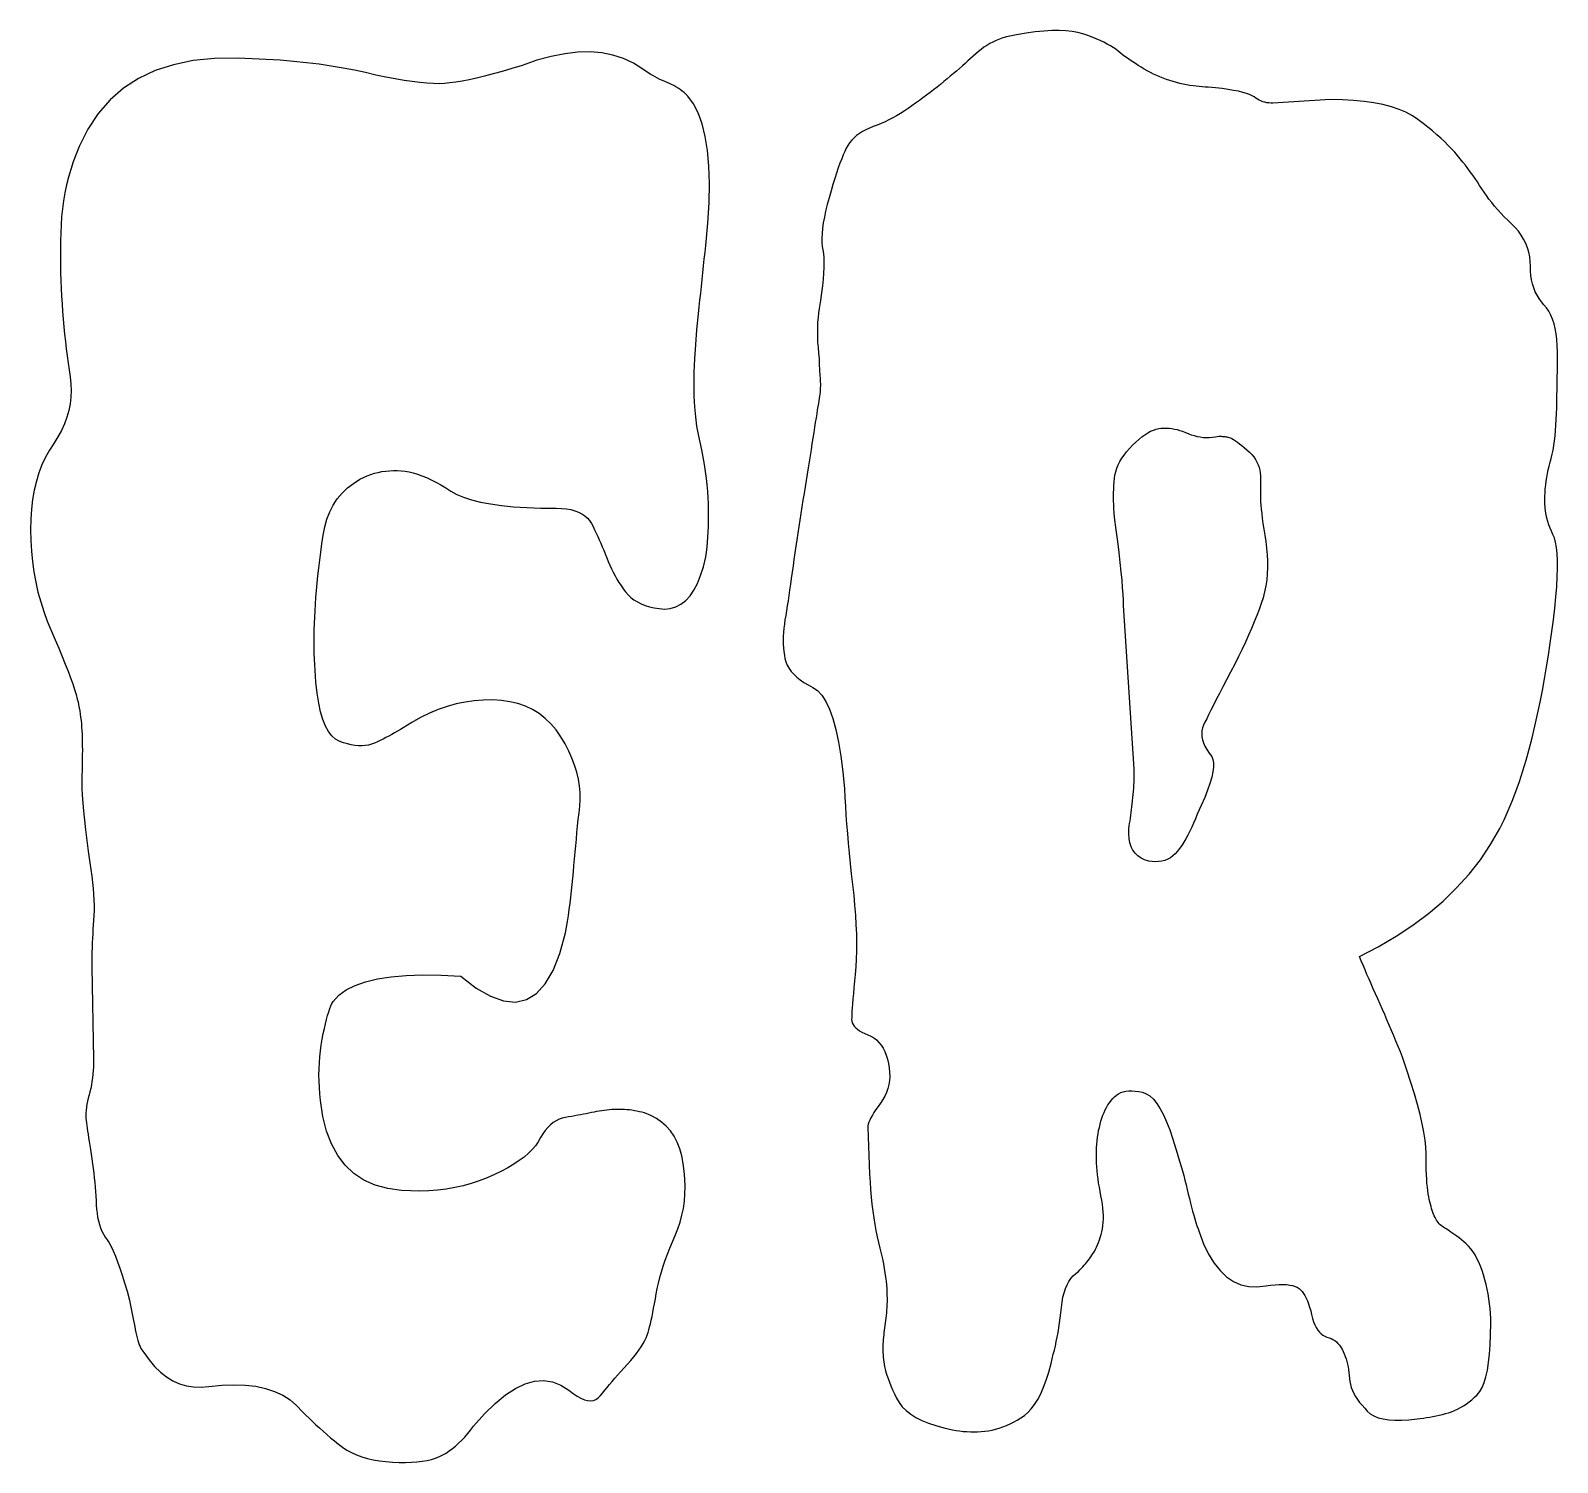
# Model space of a CAD drawing. Header units: millimetres. Extents: x 5 to 265, y 5 to 96.
# Drawn here: x 246.69 to 265, y 39.14 to 56.31 of the extents above; entities that cross this region are included whole.
import ezdxf

# ---------------------------------------------------------------- set-up
doc = ezdxf.new("R2010")
doc.units = ezdxf.units.MM

msp = doc.modelspace()

# ---------------------------------------------------------------- linework, layer by layer
at = {"layer": 'Schnitt'}
for points in [[(261.563, 55.443), (261.538, 55.446), (261.514, 55.449), (261.49, 55.455), (261.467, 55.461), (261.445, 55.47), (261.423, 55.48), (261.402, 55.491), (261.382, 55.504), (261.362, 55.518), (261.339, 55.533), (261.309, 55.547), (261.272, 55.561), (261.227, 55.573), (261.176, 55.586), (261.117, 55.597), (261.051, 55.608), (260.979, 55.618), (260.899, 55.628), (260.812, 55.637), (260.777, 55.637), (260.741, 55.639), (260.705, 55.642), (260.668, 55.646), (260.631, 55.65), (260.593, 55.656), (260.554, 55.663), (260.514, 55.671), (260.474, 55.681), (260.434, 55.691), (260.393, 55.702), (260.353, 55.715), (260.313, 55.728), (260.273, 55.743), (260.234, 55.758), (260.195, 55.775), (260.157, 55.793), (260.119, 55.812), (260.082, 55.832), (260.045, 55.853), (260.009, 55.874), (259.974, 55.896), (259.94, 55.918), (259.907, 55.939), (259.875, 55.961), (259.844, 55.982), (259.815, 56.004), (259.786, 56.025), (259.759, 56.047), (259.732, 56.069), (259.705, 56.09), (259.674, 56.111), (259.64, 56.132), (259.603, 56.153), (259.562, 56.174), (259.518, 56.194), (259.471, 56.214), (259.421, 56.234), (259.368, 56.254), (259.311, 56.274), (259.25, 56.291), (259.181, 56.304), (259.106, 56.312), (259.024, 56.315), (258.936, 56.314), (258.841, 56.309), (258.739, 56.299), (258.631, 56.284), (258.516, 56.265), (258.394, 56.241), (258.351, 56.228), (258.31, 56.212), (258.27, 56.196), (258.231, 56.177), (258.194, 56.158), (258.158, 56.136), (258.123, 56.114), (258.09, 56.089), (258.058, 56.064), (258.027, 56.036), (257.996, 56.008), (257.964, 55.979), (257.932, 55.95), (257.899, 55.921), (257.865, 55.891), (257.83, 55.86), (257.794, 55.829), (257.757, 55.798), (257.72, 55.766), (257.681, 55.734), (257.642, 55.702), (257.602, 55.669), (257.562, 55.637), (257.521, 55.604), (257.479, 55.572), (257.436, 55.54), (257.393, 55.507), (257.35, 55.475), (257.305, 55.443), (257.26, 55.41), (257.215, 55.379), (257.169, 55.348), (257.123, 55.32), (257.077, 55.293), (257.031, 55.267), (256.984, 55.243), (256.938, 55.221), (256.891, 55.2), (256.844, 55.18), (256.796, 55.162), (256.75, 55.144), (256.707, 55.124), (256.667, 55.102), (256.63, 55.079), (256.596, 55.054), (256.566, 55.027), (256.538, 54.999), (256.513, 54.969), (256.491, 54.937), (256.472, 54.903), (256.455, 54.866), (256.436, 54.824), (256.418, 54.777), (256.398, 54.725), (256.378, 54.668), (256.357, 54.606), (256.336, 54.539), (256.313, 54.468), (256.291, 54.391), (256.267, 54.309), (256.245, 54.227), (256.226, 54.149), (256.211, 54.076), (256.198, 54.007), (256.189, 53.942), (256.183, 53.882), (256.18, 53.826), (256.181, 53.774), (256.185, 53.726), (256.192, 53.683), (256.199, 53.639), (256.204, 53.589), (256.206, 53.534), (256.205, 53.472), (256.202, 53.405), (256.197, 53.332), (256.189, 53.253), (256.178, 53.169), (256.164, 53.078), (256.148, 52.982), (256.141, 52.929), (256.135, 52.874), (256.13, 52.818), (256.128, 52.76), (256.127, 52.701), (256.128, 52.64), (256.13, 52.577), (256.135, 52.512), (256.141, 52.445), (256.148, 52.377), (256.149, 52.355), (256.149, 52.333), (256.149, 52.311), (256.15, 52.289), (256.151, 52.266), (256.152, 52.244), (256.154, 52.221), (256.155, 52.197), (256.157, 52.174), (256.159, 52.15), (256.161, 52.127), (256.162, 52.102), (256.163, 52.078), (256.163, 52.054), (256.162, 52.029), (256.161, 52.004), (256.159, 51.979), (256.156, 51.954), (256.152, 51.928), (256.148, 51.902), (256.144, 51.874), (256.139, 51.842), (256.133, 51.805), (256.126, 51.764), (256.119, 51.719), (256.111, 51.669), (256.102, 51.615), (256.093, 51.557), (256.083, 51.494), (256.073, 51.427), (256.062, 51.358), (256.051, 51.287), (256.04, 51.215), (256.028, 51.142), (256.016, 51.068), (256.004, 50.993), (255.992, 50.917), (255.98, 50.84), (255.967, 50.762), (255.954, 50.682), (255.941, 50.603), (255.929, 50.523), (255.916, 50.444), (255.904, 50.365), (255.892, 50.286), (255.88, 50.207), (255.869, 50.129), (255.857, 50.05), (255.846, 49.972), (255.835, 49.894), (255.825, 49.818), (255.814, 49.744), (255.804, 49.673), (255.794, 49.604), (255.784, 49.538), (255.775, 49.475), (255.765, 49.414), (255.756, 49.356), (255.747, 49.3), (255.738, 49.247), (255.731, 49.196), (255.725, 49.145), (255.72, 49.096), (255.718, 49.048), (255.717, 49.001), (255.718, 48.955), (255.72, 48.911), (255.725, 48.867), (255.731, 48.824), (255.738, 48.783), (255.749, 48.742), (255.766, 48.703), (255.787, 48.665), (255.813, 48.629), (255.844, 48.594), (255.88, 48.56), (255.92, 48.527), (255.966, 48.496), (256.017, 48.466), (256.073, 48.437), (256.129, 48.4), (256.181, 48.344), (256.229, 48.269), (256.273, 48.175), (256.313, 48.062), (256.349, 47.931), (256.38, 47.781), (256.408, 47.612), (256.431, 47.424), (256.451, 47.218), (256.456, 47.117), (256.462, 47.013), (256.469, 46.906), (256.477, 46.796), (256.486, 46.683), (256.496, 46.567), (256.507, 46.448), (256.52, 46.326), (256.533, 46.201), (256.548, 46.073), (256.562, 45.946), (256.573, 45.823), (256.583, 45.704), (256.589, 45.59), (256.594, 45.48), (256.596, 45.374), (256.595, 45.272), (256.593, 45.175), (256.588, 45.083), (256.58, 44.994), (256.572, 44.911), (256.565, 44.834), (256.558, 44.764), (256.553, 44.7), (256.548, 44.643), (256.544, 44.592), (256.541, 44.548), (256.539, 44.51), (256.538, 44.479), (256.537, 44.454), (256.539, 44.433), (256.545, 44.412), (256.555, 44.392), (256.568, 44.373), (256.586, 44.354), (256.607, 44.336), (256.632, 44.319), (256.661, 44.302), (256.694, 44.286), (256.731, 44.271), (256.769, 44.254), (256.803, 44.233), (256.835, 44.208), (256.864, 44.179), (256.891, 44.147), (256.914, 44.11), (256.935, 44.07), (256.952, 44.026), (256.967, 43.977), (256.98, 43.925), (256.988, 43.872), (256.993, 43.82), (256.994, 43.769), (256.99, 43.72), (256.982, 43.672), (256.971, 43.625), (256.955, 43.579), (256.935, 43.535), (256.911, 43.492), (256.882, 43.45), (256.854, 43.411), (256.828, 43.373), (256.805, 43.338), (256.786, 43.305), (256.769, 43.275), (256.756, 43.247), (256.745, 43.222), (256.737, 43.198), (256.733, 43.177), (256.731, 43.159), (256.753, 42.598), (256.758, 42.504), (256.764, 42.413), (256.772, 42.324), (256.781, 42.239), (256.791, 42.155), (256.802, 42.074), (256.815, 41.996), (256.829, 41.921), (256.844, 41.848), (256.861, 41.777), (256.877, 41.71), (256.892, 41.645), (256.906, 41.583), (256.918, 41.524), (256.928, 41.467), (256.937, 41.413), (256.945, 41.363), (256.951, 41.315), (256.955, 41.269), (256.958, 41.227), (256.96, 41.186), (256.961, 41.147), (256.962, 41.109), (256.962, 41.071), (256.961, 41.035), (256.959, 41), (256.957, 40.966), (256.955, 40.933), (256.951, 40.901), (256.947, 40.871), (256.943, 40.841), (256.939, 40.811), (256.935, 40.782), (256.932, 40.753), (256.928, 40.725), (256.925, 40.697), (256.922, 40.67), (256.92, 40.643), (256.917, 40.616), (256.915, 40.59), (256.913, 40.564), (256.912, 40.538), (256.911, 40.511), (256.911, 40.485), (256.912, 40.458), (256.914, 40.431), (256.916, 40.403), (256.918, 40.376), (256.922, 40.348), (256.926, 40.32), (256.931, 40.291), (256.939, 40.259), (256.948, 40.224), (256.96, 40.187), (256.974, 40.148), (256.99, 40.105), (257.009, 40.06), (257.029, 40.013), (257.052, 39.963), (257.077, 39.91), (257.107, 39.858), (257.145, 39.809), (257.191, 39.763), (257.246, 39.72), (257.309, 39.681), (257.38, 39.645), (257.459, 39.612), (257.547, 39.582), (257.642, 39.555), (257.746, 39.532), (257.789, 39.524), (257.832, 39.518), (257.876, 39.513), (257.919, 39.51), (257.962, 39.508), (258.005, 39.508), (258.048, 39.509), (258.091, 39.512), (258.135, 39.516), (258.178, 39.521), (258.221, 39.529), (258.264, 39.539), (258.307, 39.552), (258.35, 39.566), (258.394, 39.584), (258.437, 39.603), (258.48, 39.625), (258.523, 39.649), (258.566, 39.676), (258.61, 39.705), (258.652, 39.739), (258.692, 39.783), (258.731, 39.834), (258.768, 39.895), (258.804, 39.964), (258.837, 40.042), (258.869, 40.128), (258.9, 40.223), (258.928, 40.327), (258.955, 40.439), (258.968, 40.487), (258.98, 40.537), (258.991, 40.589), (259.002, 40.643), (259.012, 40.698), (259.021, 40.755), (259.03, 40.814), (259.038, 40.874), (259.045, 40.936), (259.052, 41), (259.06, 41.063), (259.071, 41.121), (259.084, 41.175), (259.1, 41.225), (259.12, 41.27), (259.141, 41.311), (259.166, 41.348), (259.194, 41.38), (259.224, 41.408), (259.257, 41.432), (259.274, 41.449), (259.291, 41.467), (259.308, 41.486), (259.325, 41.505), (259.341, 41.524), (259.357, 41.543), (259.373, 41.563), (259.388, 41.584), (259.404, 41.605), (259.419, 41.626), (259.434, 41.649), (259.448, 41.672), (259.461, 41.697), (259.474, 41.723), (259.487, 41.75), (259.498, 41.779), (259.509, 41.809), (259.519, 41.84), (259.529, 41.873), (259.538, 41.907), (259.545, 41.942), (259.551, 41.979), (259.555, 42.018), (259.557, 42.059), (259.557, 42.101), (259.555, 42.145), (259.551, 42.191), (259.545, 42.239), (259.537, 42.288), (259.527, 42.339), (259.517, 42.39), (259.508, 42.441), (259.499, 42.491), (259.492, 42.541), (259.487, 42.59), (259.482, 42.638), (259.478, 42.685), (259.475, 42.732), (259.474, 42.779), (259.473, 42.824), (259.474, 42.869), (259.475, 42.913), (259.478, 42.957), (259.482, 42.999), (259.487, 43.04), (259.492, 43.081), (259.499, 43.121), (259.508, 43.159), (259.517, 43.197), (259.527, 43.235), (259.538, 43.271), (259.551, 43.305), (259.564, 43.338), (259.579, 43.369), (259.594, 43.399), (259.611, 43.428), (259.629, 43.454), (259.648, 43.48), (259.668, 43.504), (259.689, 43.526), (259.712, 43.546), (259.737, 43.563), (259.764, 43.576), (259.794, 43.586), (259.827, 43.593), (259.861, 43.597), (259.898, 43.598), (259.938, 43.595), (259.979, 43.589), (260.024, 43.58), (260.068, 43.563), (260.112, 43.536), (260.155, 43.496), (260.196, 43.445), (260.237, 43.383), (260.276, 43.309), (260.314, 43.224), (260.352, 43.128), (260.388, 43.019), (260.423, 42.9), (260.44, 42.848), (260.457, 42.795), (260.473, 42.743), (260.489, 42.689), (260.504, 42.636), (260.519, 42.581), (260.533, 42.527), (260.547, 42.472), (260.561, 42.416), (260.574, 42.36), (260.587, 42.305), (260.6, 42.252), (260.613, 42.202), (260.626, 42.153), (260.639, 42.107), (260.652, 42.062), (260.665, 42.02), (260.678, 41.98), (260.691, 41.943), (260.704, 41.907), (260.758, 41.764), (260.818, 41.639), (260.884, 41.531), (260.956, 41.441), (261.033, 41.367), (261.115, 41.311), (261.204, 41.272), (261.298, 41.251), (261.397, 41.246), (261.502, 41.259), (261.561, 41.267), (261.615, 41.272), (261.665, 41.275), (261.711, 41.275), (261.753, 41.273), (261.791, 41.268), (261.825, 41.262), (261.855, 41.252), (261.88, 41.241), (261.902, 41.227), (261.921, 41.21), (261.939, 41.19), (261.956, 41.167), (261.973, 41.141), (261.988, 41.111), (262.003, 41.078), (262.017, 41.042), (262.029, 41.002), (262.042, 40.96), (262.053, 40.914), (262.064, 40.868), (262.077, 40.827), (262.092, 40.79), (262.108, 40.757), (262.126, 40.728), (262.145, 40.703), (262.165, 40.682), (262.188, 40.665), (262.211, 40.653), (262.236, 40.644), (262.262, 40.636), (262.286, 40.627), (262.308, 40.615), (262.33, 40.601), (262.35, 40.585), (262.368, 40.566), (262.386, 40.546), (262.402, 40.523), (262.417, 40.498), (262.431, 40.471), (262.443, 40.443), (262.454, 40.413), (262.465, 40.383), (262.474, 40.352), (262.482, 40.32), (262.489, 40.287), (262.495, 40.254), (262.5, 40.219), (262.503, 40.184), (262.506, 40.148), (262.51, 40.111), (262.517, 40.075), (262.527, 40.038), (262.541, 40.002), (262.557, 39.967), (262.577, 39.931), (262.601, 39.896), (262.627, 39.861), (262.657, 39.826), (262.69, 39.791), (262.719, 39.755), (262.756, 39.724), (262.8, 39.698), (262.852, 39.677), (262.911, 39.662), (262.977, 39.651), (263.051, 39.646), (263.132, 39.646), (263.22, 39.651), (263.316, 39.662), (263.354, 39.666), (263.393, 39.672), (263.431, 39.678), (263.469, 39.684), (263.507, 39.691), (263.545, 39.699), (263.582, 39.708), (263.62, 39.717), (263.657, 39.727), (263.693, 39.737), (263.73, 39.749), (263.766, 39.763), (263.802, 39.779), (263.837, 39.798), (263.872, 39.818), (263.906, 39.841), (263.94, 39.866), (263.973, 39.893), (264.006, 39.922), (264.039, 39.953), (264.07, 39.991), (264.097, 40.039), (264.121, 40.098), (264.143, 40.167), (264.16, 40.247), (264.175, 40.338), (264.186, 40.439), (264.194, 40.551), (264.199, 40.673), (264.201, 40.806), (264.2, 40.866), (264.197, 40.926), (264.193, 40.985), (264.187, 41.044), (264.179, 41.103), (264.17, 41.161), (264.159, 41.218), (264.146, 41.276), (264.131, 41.332), (264.114, 41.389), (264.097, 41.443), (264.077, 41.495), (264.057, 41.543), (264.035, 41.587), (264.012, 41.629), (263.988, 41.667), (263.962, 41.702), (263.935, 41.734), (263.907, 41.763), (263.877, 41.788), (263.848, 41.811), (263.82, 41.833), (263.793, 41.853), (263.768, 41.871), (263.745, 41.888), (263.723, 41.903), (263.702, 41.917), (263.684, 41.93), (263.666, 41.941), (263.65, 41.95), (263.636, 41.959), (263.621, 41.969), (263.608, 41.98), (263.595, 41.992), (263.583, 42.004), (263.571, 42.017), (263.56, 42.032), (263.55, 42.047), (263.541, 42.063), (263.532, 42.08), (263.523, 42.098), (263.515, 42.117), (263.507, 42.138), (263.499, 42.161), (263.491, 42.185), (263.484, 42.21), (263.476, 42.238), (263.469, 42.266), (263.463, 42.296), (263.456, 42.328), (263.45, 42.362), (263.444, 42.4), (263.44, 42.443), (263.435, 42.489), (263.432, 42.538), (263.429, 42.592), (263.427, 42.65), (263.425, 42.711), (263.424, 42.777), (263.424, 42.846), (263.421, 42.922), (263.412, 43.006), (263.398, 43.1), (263.379, 43.202), (263.353, 43.313), (263.323, 43.433), (263.286, 43.562), (263.244, 43.699), (263.196, 43.846), (263.143, 44.001), (263.117, 44.066), (263.091, 44.13), (263.064, 44.194), (263.038, 44.258), (263.011, 44.322), (262.984, 44.386), (262.956, 44.449), (262.929, 44.512), (262.901, 44.575), (262.873, 44.638), (262.845, 44.7), (262.818, 44.761), (262.792, 44.821), (262.766, 44.88), (262.741, 44.937), (262.716, 44.994), (262.693, 45.05), (262.669, 45.104), (262.647, 45.158), (262.625, 45.21), (262.852, 45.326), (263.065, 45.451), (263.266, 45.584), (263.454, 45.725), (263.629, 45.874), (263.791, 46.031), (263.94, 46.197), (264.076, 46.37), (264.199, 46.552), (264.309, 46.743), (264.36, 46.848), (264.408, 46.958), (264.455, 47.071), (264.5, 47.188), (264.544, 47.309), (264.585, 47.434), (264.624, 47.563), (264.661, 47.696), (264.696, 47.833), (264.73, 47.973), (264.761, 48.116), (264.791, 48.258), (264.819, 48.4), (264.845, 48.541), (264.87, 48.683), (264.893, 48.824), (264.914, 48.965), (264.934, 49.106), (264.951, 49.247), (264.967, 49.387), (264.981, 49.522), (264.991, 49.647), (264.997, 49.761), (265, 49.866), (265, 49.959), (264.996, 50.043), (264.988, 50.116), (264.978, 50.178), (264.963, 50.23), (264.946, 50.272), (264.927, 50.309), (264.911, 50.347), (264.896, 50.386), (264.883, 50.426), (264.873, 50.467), (264.864, 50.508), (264.857, 50.55), (264.852, 50.593), (264.849, 50.638), (264.848, 50.682), (264.849, 50.728), (264.851, 50.773), (264.854, 50.818), (264.859, 50.864), (264.865, 50.909), (264.872, 50.954), (264.88, 51), (264.89, 51.045), (264.901, 51.09), (264.913, 51.136), (264.926, 51.182), (264.937, 51.232), (264.947, 51.283), (264.956, 51.338), (264.964, 51.395), (264.972, 51.454), (264.977, 51.517), (264.982, 51.581), (264.986, 51.649), (264.989, 51.719), (264.991, 51.79), (264.993, 51.862), (264.994, 51.935), (264.996, 52.009), (264.997, 52.083), (264.998, 52.158), (264.999, 52.233), (264.999, 52.309), (264.999, 52.386), (265, 52.463), (264.998, 52.539), (264.993, 52.61), (264.985, 52.677), (264.974, 52.74), (264.959, 52.798), (264.941, 52.852), (264.92, 52.902), (264.896, 52.947), (264.868, 52.988), (264.838, 53.025), (264.807, 53.06), (264.779, 53.099), (264.755, 53.139), (264.734, 53.182), (264.716, 53.227), (264.702, 53.275), (264.69, 53.325), (264.682, 53.377), (264.677, 53.432), (264.676, 53.489), (264.673, 53.546), (264.667, 53.602), (264.655, 53.657), (264.639, 53.71), (264.619, 53.761), (264.594, 53.811), (264.565, 53.86), (264.531, 53.907), (264.492, 53.952), (264.449, 53.996), (264.405, 54.039), (264.362, 54.082), (264.322, 54.125), (264.283, 54.167), (264.247, 54.209), (264.212, 54.251), (264.179, 54.293), (264.149, 54.335), (264.12, 54.376), (264.093, 54.417), (264.067, 54.458), (264.04, 54.499), (264.012, 54.539), (263.984, 54.58), (263.955, 54.62), (263.926, 54.659), (263.896, 54.699), (263.865, 54.738), (263.833, 54.778), (263.801, 54.817), (263.768, 54.856), (263.731, 54.896), (263.691, 54.937), (263.648, 54.979), (263.602, 55.022), (263.553, 55.065), (263.501, 55.11), (263.446, 55.155), (263.388, 55.201), (263.327, 55.248), (263.26, 55.293), (263.184, 55.334), (263.101, 55.369), (263.009, 55.4), (262.908, 55.426), (262.799, 55.448), (262.682, 55.464), (262.556, 55.476), (262.422, 55.483), (262.279, 55.486), (261.589, 55.443)], [(247.446, 43.886), (247.444, 43.841), (247.44, 43.796), (247.435, 43.753), (247.429, 43.71), (247.422, 43.668), (247.414, 43.627), (247.405, 43.587), (247.395, 43.548), (247.385, 43.509), (247.376, 43.472), (247.369, 43.436), (247.363, 43.401), (247.359, 43.367), (247.357, 43.334), (247.356, 43.302), (247.357, 43.271), (247.359, 43.242), (247.362, 43.213), (247.367, 43.183), (247.372, 43.151), (247.377, 43.115), (247.383, 43.077), (247.389, 43.035), (247.396, 42.99), (247.403, 42.943), (247.411, 42.892), (247.419, 42.838), (247.427, 42.781), (247.435, 42.723), (247.443, 42.666), (247.45, 42.609), (247.456, 42.553), (247.462, 42.498), (247.467, 42.443), (247.472, 42.389), (247.475, 42.336), (247.478, 42.283), (247.481, 42.231), (247.484, 42.18), (247.49, 42.131), (247.497, 42.084), (247.507, 42.039), (247.519, 41.996), (247.533, 41.955), (247.549, 41.916), (247.567, 41.878), (247.588, 41.843), (247.61, 41.81), (247.635, 41.773), (247.659, 41.729), (247.685, 41.677), (247.711, 41.616), (247.737, 41.548), (247.765, 41.472), (247.793, 41.387), (247.821, 41.295), (247.85, 41.195), (247.88, 41.087), (247.889, 41.044), (247.897, 41.002), (247.905, 40.961), (247.913, 40.921), (247.921, 40.881), (247.928, 40.843), (247.935, 40.806), (247.942, 40.769), (247.949, 40.733), (247.956, 40.698), (247.963, 40.665), (247.97, 40.633), (247.978, 40.604), (247.987, 40.577), (247.996, 40.552), (248.006, 40.53), (248.017, 40.509), (248.028, 40.491), (248.04, 40.475), (248.053, 40.461), (248.115, 40.371), (248.181, 40.292), (248.25, 40.224), (248.322, 40.167), (248.398, 40.121), (248.478, 40.085), (248.561, 40.06), (248.647, 40.046), (248.737, 40.043), (248.83, 40.05), (248.985, 40.067), (249.131, 40.073), (249.267, 40.068), (249.393, 40.054), (249.51, 40.029), (249.618, 39.993), (249.716, 39.948), (249.804, 39.891), (249.883, 39.825), (249.953, 39.748), (249.992, 39.709), (250.032, 39.67), (250.073, 39.632), (250.115, 39.593), (250.158, 39.554), (250.201, 39.515), (250.246, 39.476), (250.291, 39.437), (250.337, 39.398), (250.385, 39.36), (250.434, 39.322), (250.486, 39.289), (250.543, 39.259), (250.602, 39.232), (250.665, 39.208), (250.732, 39.189), (250.802, 39.172), (250.875, 39.159), (250.952, 39.15), (251.032, 39.144), (251.112, 39.141), (251.188, 39.14), (251.259, 39.142), (251.326, 39.147), (251.388, 39.154), (251.447, 39.164), (251.501, 39.177), (251.55, 39.192), (251.596, 39.21), (251.637, 39.23), (251.675, 39.253), (251.713, 39.278), (251.751, 39.306), (251.789, 39.337), (251.826, 39.37), (251.862, 39.406), (251.898, 39.445), (251.934, 39.486), (251.969, 39.529), (252.004, 39.575), (252.136, 39.724), (252.264, 39.848), (252.388, 39.95), (252.508, 40.028), (252.624, 40.083), (252.737, 40.114), (252.845, 40.122), (252.95, 40.107), (253.051, 40.069), (253.148, 40.007), (253.198, 39.968), (253.246, 39.936), (253.291, 39.911), (253.333, 39.893), (253.372, 39.883), (253.408, 39.88), (253.442, 39.885), (253.472, 39.897), (253.5, 39.916), (253.526, 39.942), (253.55, 39.973), (253.577, 40.006), (253.605, 40.04), (253.634, 40.075), (253.666, 40.112), (253.699, 40.151), (253.734, 40.191), (253.771, 40.233), (253.809, 40.276), (253.849, 40.32), (253.889, 40.365), (253.925, 40.408), (253.958, 40.449), (253.988, 40.489), (254.014, 40.528), (254.037, 40.565), (254.057, 40.601), (254.074, 40.635), (254.087, 40.667), (254.098, 40.698), (254.106, 40.73), (254.115, 40.765), (254.125, 40.803), (254.134, 40.845), (254.144, 40.89), (254.153, 40.938), (254.163, 40.989), (254.174, 41.043), (254.184, 41.101), (254.195, 41.162), (254.207, 41.226), (254.221, 41.29), (254.238, 41.357), (254.257, 41.425), (254.278, 41.494), (254.302, 41.565), (254.329, 41.637), (254.357, 41.711), (254.388, 41.787), (254.421, 41.864), (254.454, 41.942), (254.481, 42.023), (254.503, 42.105), (254.52, 42.188), (254.532, 42.274), (254.539, 42.361), (254.542, 42.45), (254.539, 42.541), (254.531, 42.633), (254.519, 42.727), (254.5, 42.819), (254.476, 42.903), (254.445, 42.981), (254.408, 43.052), (254.365, 43.116), (254.315, 43.173), (254.259, 43.223), (254.197, 43.266), (254.129, 43.302), (254.054, 43.332), (254.024, 43.34), (253.994, 43.347), (253.964, 43.354), (253.934, 43.359), (253.903, 43.364), (253.873, 43.368), (253.843, 43.371), (253.813, 43.373), (253.782, 43.374), (253.752, 43.375), (253.722, 43.375), (253.692, 43.374), (253.662, 43.372), (253.631, 43.37), (253.601, 43.367), (253.571, 43.363), (253.541, 43.359), (253.51, 43.354), (253.48, 43.349), (253.45, 43.343), (253.419, 43.336), (253.388, 43.33), (253.355, 43.323), (253.322, 43.317), (253.288, 43.31), (253.253, 43.304), (253.217, 43.297), (253.181, 43.291), (253.143, 43.284), (253.105, 43.278), (253.066, 43.269), (253.029, 43.256), (252.994, 43.238), (252.96, 43.216), (252.926, 43.189), (252.895, 43.157), (252.864, 43.121), (252.835, 43.081), (252.807, 43.036), (252.781, 42.986), (252.747, 42.939), (252.708, 42.893), (252.662, 42.848), (252.61, 42.803), (252.551, 42.76), (252.487, 42.717), (252.416, 42.675), (252.339, 42.634), (252.255, 42.594), (252.166, 42.555), (252.072, 42.518), (251.976, 42.486), (251.878, 42.459), (251.779, 42.437), (251.677, 42.42), (251.574, 42.407), (251.468, 42.399), (251.361, 42.396), (251.251, 42.397), (251.14, 42.403), (250.975, 42.426), (250.825, 42.467), (250.69, 42.528), (250.57, 42.607), (250.465, 42.706), (250.376, 42.823), (250.301, 42.96), (250.242, 43.115), (250.198, 43.289), (250.169, 43.483), (250.161, 43.56), (250.156, 43.637), (250.152, 43.712), (250.151, 43.787), (250.152, 43.861), (250.156, 43.934), (250.161, 44.006), (250.169, 44.077), (250.178, 44.147), (250.19, 44.217), (250.203, 44.284), (250.216, 44.346), (250.229, 44.403), (250.242, 44.455), (250.255, 44.503), (250.268, 44.546), (250.281, 44.584), (250.294, 44.618), (250.307, 44.646), (250.32, 44.67), (250.389, 44.743), (250.478, 44.807), (250.585, 44.861), (250.71, 44.905), (250.854, 44.94), (251.017, 44.966), (251.198, 44.981), (251.397, 44.988), (251.616, 44.985), (251.852, 44.972), (252.036, 44.83), (252.207, 44.731), (252.364, 44.675), (252.509, 44.662), (252.64, 44.692), (252.759, 44.765), (252.865, 44.882), (252.958, 45.042), (253.038, 45.244), (253.105, 45.491), (253.117, 45.56), (253.129, 45.63), (253.141, 45.702), (253.151, 45.774), (253.161, 45.847), (253.171, 45.921), (253.179, 45.995), (253.187, 46.071), (253.195, 46.147), (253.202, 46.225), (253.208, 46.302), (253.215, 46.38), (253.222, 46.459), (253.229, 46.537), (253.237, 46.616), (253.244, 46.695), (253.252, 46.774), (253.26, 46.853), (253.269, 46.933), (253.277, 47.012), (253.283, 47.093), (253.282, 47.174), (253.275, 47.255), (253.262, 47.337), (253.242, 47.42), (253.216, 47.503), (253.184, 47.587), (253.146, 47.672), (253.101, 47.758), (253.051, 47.844), (252.994, 47.926), (252.931, 47.999), (252.863, 48.065), (252.79, 48.122), (252.711, 48.17), (252.626, 48.21), (252.535, 48.242), (252.439, 48.265), (252.338, 48.28), (252.23, 48.286), (252.121, 48.285), (252.011, 48.276), (251.903, 48.261), (251.795, 48.238), (251.688, 48.208), (251.581, 48.171), (251.475, 48.127), (251.37, 48.075), (251.266, 48.017), (251.162, 47.952), (251.127, 47.93), (251.093, 47.91), (251.058, 47.89), (251.024, 47.87), (250.989, 47.852), (250.954, 47.834), (250.92, 47.816), (250.885, 47.8), (250.851, 47.783), (250.816, 47.768), (250.781, 47.755), (250.744, 47.745), (250.706, 47.738), (250.666, 47.735), (250.625, 47.736), (250.582, 47.74), (250.537, 47.747), (250.492, 47.758), (250.444, 47.772), (250.395, 47.79), (250.348, 47.816), (250.304, 47.855), (250.265, 47.907), (250.23, 47.973), (250.198, 48.051), (250.171, 48.143), (250.148, 48.248), (250.129, 48.366), (250.115, 48.498), (250.104, 48.642), (250.1, 48.708), (250.097, 48.774), (250.095, 48.842), (250.094, 48.912), (250.093, 48.982), (250.094, 49.054), (250.095, 49.127), (250.097, 49.202), (250.1, 49.278), (250.104, 49.355), (250.109, 49.434), (250.115, 49.515), (250.122, 49.6), (250.13, 49.686), (250.139, 49.776), (250.149, 49.868), (250.161, 49.962), (250.173, 50.059), (250.186, 50.159), (250.201, 50.261), (250.22, 50.362), (250.246, 50.456), (250.28, 50.543), (250.322, 50.624), (250.371, 50.699), (250.428, 50.767), (250.492, 50.828), (250.564, 50.883), (250.643, 50.932), (250.73, 50.974), (250.773, 50.99), (250.817, 51.004), (250.861, 51.015), (250.906, 51.024), (250.951, 51.031), (250.997, 51.035), (251.043, 51.037), (251.089, 51.036), (251.136, 51.033), (251.183, 51.028), (251.232, 51.02), (251.281, 51.008), (251.333, 50.993), (251.385, 50.974), (251.44, 50.952), (251.495, 50.927), (251.553, 50.898), (251.612, 50.866), (251.672, 50.83), (251.734, 50.79), (251.803, 50.751), (251.884, 50.717), (251.979, 50.686), (252.086, 50.659), (252.206, 50.637), (252.339, 50.618), (252.484, 50.604), (252.642, 50.593), (252.813, 50.587), (252.997, 50.585), (253.059, 50.583), (253.117, 50.578), (253.171, 50.569), (253.219, 50.556), (253.264, 50.539), (253.304, 50.519), (253.339, 50.495), (253.37, 50.468), (253.396, 50.437), (253.418, 50.402), (253.437, 50.365), (253.456, 50.327), (253.475, 50.288), (253.494, 50.248), (253.512, 50.208), (253.53, 50.166), (253.548, 50.124), (253.566, 50.081), (253.584, 50.037), (253.601, 49.992), (253.619, 49.947), (253.638, 49.903), (253.658, 49.86), (253.679, 49.817), (253.701, 49.776), (253.724, 49.735), (253.748, 49.695), (253.774, 49.657), (253.8, 49.619), (253.828, 49.581), (253.858, 49.546), (253.891, 49.515), (253.928, 49.486), (253.969, 49.461), (254.014, 49.438), (254.062, 49.42), (254.114, 49.404), (254.17, 49.391), (254.229, 49.382), (254.292, 49.376), (254.363, 49.383), (254.429, 49.401), (254.491, 49.433), (254.548, 49.477), (254.6, 49.533), (254.647, 49.602), (254.689, 49.683), (254.727, 49.777), (254.76, 49.883), (254.788, 50.002), (254.797, 50.059), (254.804, 50.118), (254.81, 50.178), (254.814, 50.239), (254.818, 50.302), (254.821, 50.366), (254.822, 50.432), (254.823, 50.5), (254.822, 50.569), (254.821, 50.639), (254.818, 50.712), (254.813, 50.786), (254.806, 50.864), (254.797, 50.943), (254.786, 51.025), (254.773, 51.109), (254.758, 51.196), (254.741, 51.285), (254.723, 51.377), (254.702, 51.47), (254.683, 51.57), (254.668, 51.68), (254.657, 51.8), (254.65, 51.93), (254.648, 52.069), (254.65, 52.219), (254.657, 52.379), (254.668, 52.548), (254.683, 52.727), (254.702, 52.917), (254.711, 52.999), (254.719, 53.081), (254.728, 53.163), (254.737, 53.245), (254.745, 53.327), (254.754, 53.409), (254.763, 53.491), (254.771, 53.573), (254.78, 53.655), (254.788, 53.737), (254.813, 54.004), (254.828, 54.251), (254.832, 54.479), (254.826, 54.687), (254.81, 54.876), (254.783, 55.045), (254.746, 55.195), (254.699, 55.326), (254.641, 55.437), (254.573, 55.529), (254.551, 55.55), (254.528, 55.57), (254.505, 55.589), (254.481, 55.607), (254.457, 55.623), (254.431, 55.639), (254.406, 55.654), (254.379, 55.667), (254.352, 55.68), (254.324, 55.691), (254.296, 55.702), (254.268, 55.715), (254.239, 55.728), (254.21, 55.743), (254.181, 55.758), (254.152, 55.775), (254.123, 55.793), (254.093, 55.812), (254.063, 55.832), (254.033, 55.853), (253.921, 55.923), (253.802, 55.979), (253.676, 56.02), (253.542, 56.046), (253.401, 56.058), (253.253, 56.055), (253.097, 56.037), (252.934, 56.005), (252.764, 55.958), (252.586, 55.896), (252.465, 55.859), (252.349, 55.825), (252.24, 55.795), (252.137, 55.768), (252.041, 55.745), (251.952, 55.725), (251.869, 55.709), (251.792, 55.696), (251.722, 55.686), (251.658, 55.68), (251.594, 55.677), (251.523, 55.678), (251.446, 55.683), (251.361, 55.69), (251.27, 55.702), (251.171, 55.716), (251.066, 55.734), (250.954, 55.756), (250.834, 55.781), (250.708, 55.81), (250.576, 55.839), (250.44, 55.865), (250.298, 55.889), (250.152, 55.91), (250.001, 55.928), (249.846, 55.944), (249.685, 55.958), (249.52, 55.968), (249.35, 55.977), (249.176, 55.982), (248.9, 55.979), (248.644, 55.954), (248.406, 55.905), (248.188, 55.834), (247.988, 55.739), (247.808, 55.622), (247.646, 55.482), (247.504, 55.319), (247.38, 55.133), (247.276, 54.924), (247.239, 54.833), (247.205, 54.742), (247.175, 54.65), (247.148, 54.557), (247.125, 54.463), (247.105, 54.369), (247.088, 54.274), (247.076, 54.178), (247.066, 54.082), (247.06, 53.985), (247.056, 53.888), (247.053, 53.792), (247.052, 53.696), (247.051, 53.6), (247.052, 53.505), (247.053, 53.41), (247.056, 53.316), (247.06, 53.222), (247.065, 53.129), (247.071, 53.036), (247.078, 52.943), (247.085, 52.852), (247.093, 52.762), (247.102, 52.673), (247.111, 52.585), (247.121, 52.498), (247.132, 52.412), (247.143, 52.327), (247.155, 52.244), (247.168, 52.161), (247.178, 52.079), (247.181, 51.998), (247.178, 51.917), (247.168, 51.837), (247.152, 51.756), (247.129, 51.677), (247.1, 51.598), (247.064, 51.519), (247.022, 51.44), (246.974, 51.362), (246.92, 51.282), (246.873, 51.197), (246.83, 51.106), (246.794, 51.01), (246.763, 50.909), (246.738, 50.803), (246.718, 50.692), (246.704, 50.575), (246.696, 50.453), (246.693, 50.326), (246.695, 50.198), (246.703, 50.071), (246.715, 49.945), (246.733, 49.822), (246.755, 49.7), (246.782, 49.58), (246.815, 49.462), (246.852, 49.345), (246.894, 49.23), (246.941, 49.117), (246.989, 49.008), (247.033, 48.905), (247.074, 48.808), (247.11, 48.717), (247.144, 48.632), (247.173, 48.553), (247.199, 48.48), (247.221, 48.413), (247.239, 48.352), (247.254, 48.297), (247.263, 48.262), (247.27, 48.227), (247.277, 48.19), (247.284, 48.154), (247.289, 48.116), (247.294, 48.078), (247.299, 48.039), (247.303, 48), (247.306, 47.96), (247.308, 47.919), (247.31, 47.877), (247.312, 47.832), (247.313, 47.784), (247.313, 47.734), (247.314, 47.682), (247.313, 47.626), (247.313, 47.569), (247.312, 47.508), (247.31, 47.445), (247.308, 47.379), (247.307, 47.309), (247.309, 47.231), (247.312, 47.145), (247.319, 47.051), (247.327, 46.95), (247.338, 46.842), (247.351, 46.726), (247.367, 46.602), (247.385, 46.471), (247.405, 46.332), (247.417, 46.252), (247.428, 46.174), (247.436, 46.098), (247.443, 46.025), (247.449, 45.955), (247.452, 45.887), (247.454, 45.822), (247.454, 45.759), (247.452, 45.699), (247.449, 45.642), (247.444, 45.589), (247.441, 45.536), (247.438, 45.482), (247.435, 45.427), (247.432, 45.372), (247.43, 45.315), (247.429, 45.258), (247.428, 45.2), (247.427, 45.14), (247.427, 45.08), (247.449, 43.979), (247.448, 43.932)], [(259.796, 49.481), (259.793, 49.552), (259.787, 49.633), (259.78, 49.724), (259.77, 49.824), (259.758, 49.935), (259.744, 50.056), (259.728, 50.186), (259.709, 50.327), (259.689, 50.477), (259.685, 50.529), (259.682, 50.579), (259.68, 50.628), (259.679, 50.676), (259.678, 50.723), (259.679, 50.769), (259.68, 50.814), (259.682, 50.857), (259.685, 50.9), (259.689, 50.941), (259.695, 50.982), (259.704, 51.023), (259.717, 51.064), (259.734, 51.104), (259.754, 51.144), (259.777, 51.184), (259.804, 51.223), (259.834, 51.263), (259.868, 51.302), (259.905, 51.341), (259.943, 51.378), (259.981, 51.411), (260.017, 51.441), (260.053, 51.467), (260.088, 51.489), (260.122, 51.508), (260.156, 51.523), (260.188, 51.534), (260.22, 51.542), (260.25, 51.546), (260.281, 51.547), (260.312, 51.547), (260.343, 51.545), (260.375, 51.541), (260.407, 51.535), (260.439, 51.528), (260.472, 51.519), (260.506, 51.508), (260.54, 51.495), (260.574, 51.481), (260.609, 51.467), (260.644, 51.456), (260.68, 51.447), (260.716, 51.44), (260.752, 51.435), (260.789, 51.433), (260.826, 51.434), (260.864, 51.436), (260.902, 51.441), (260.941, 51.449), (260.95, 51.449), (260.959, 51.448), (260.969, 51.448), (260.979, 51.447), (260.99, 51.446), (261.001, 51.445), (261.012, 51.444), (261.024, 51.442), (261.036, 51.44), (261.049, 51.438), (261.063, 51.435), (261.079, 51.429), (261.097, 51.42), (261.116, 51.409), (261.138, 51.395), (261.162, 51.378), (261.187, 51.359), (261.215, 51.338), (261.244, 51.314), (261.276, 51.287), (261.306, 51.259), (261.334, 51.229), (261.358, 51.2), (261.379, 51.169), (261.397, 51.138), (261.412, 51.107), (261.423, 51.075), (261.431, 51.042), (261.436, 51.008), (261.438, 50.974), (261.438, 50.736), (261.438, 50.704), (261.44, 50.666), (261.443, 50.623), (261.448, 50.576), (261.454, 50.523), (261.461, 50.466), (261.469, 50.403), (261.479, 50.336), (261.49, 50.263), (261.502, 50.186), (261.513, 50.107), (261.521, 50.028), (261.525, 49.951), (261.525, 49.875), (261.521, 49.8), (261.514, 49.726), (261.503, 49.653), (261.488, 49.581), (261.47, 49.511), (261.448, 49.441), (261.423, 49.371), (261.396, 49.298), (261.365, 49.222), (261.333, 49.144), (261.297, 49.063), (261.259, 48.98), (261.219, 48.894), (261.175, 48.806), (261.13, 48.714), (261.081, 48.621), (261.033, 48.529), (260.989, 48.443), (260.948, 48.364), (260.91, 48.291), (260.876, 48.224), (260.846, 48.164), (260.818, 48.109), (260.795, 48.061), (260.774, 48.019), (260.758, 47.984), (260.745, 47.951), (260.737, 47.917), (260.735, 47.882), (260.737, 47.846), (260.744, 47.809), (260.756, 47.77), (260.773, 47.731), (260.796, 47.69), (260.823, 47.649), (260.855, 47.606), (260.868, 47.572), (260.875, 47.53), (260.875, 47.481), (260.868, 47.423), (260.855, 47.358), (260.834, 47.285), (260.806, 47.204), (260.772, 47.116), (260.73, 47.019), (260.682, 46.915), (260.66, 46.86), (260.638, 46.808), (260.615, 46.758), (260.592, 46.71), (260.569, 46.664), (260.545, 46.621), (260.52, 46.581), (260.495, 46.542), (260.47, 46.506), (260.445, 46.473), (260.418, 46.442), (260.389, 46.416), (260.359, 46.394), (260.327, 46.376), (260.293, 46.362), (260.258, 46.352), (260.221, 46.347), (260.182, 46.345), (260.141, 46.347), (260.099, 46.354), (260.05, 46.37), (260.007, 46.39), (259.969, 46.416), (259.937, 46.447), (259.91, 46.484), (259.889, 46.525), (259.874, 46.572), (259.864, 46.623), (259.86, 46.68), (259.862, 46.743), (259.866, 46.773), (259.87, 46.804), (259.875, 46.836), (259.879, 46.869), (259.883, 46.902), (259.888, 46.936), (259.892, 46.97), (259.896, 47.005), (259.9, 47.041), (259.905, 47.077), (259.909, 47.114), (259.913, 47.151), (259.916, 47.188), (259.919, 47.226), (259.921, 47.263), (259.923, 47.301), (259.924, 47.339), (259.926, 47.378), (259.926, 47.416), (259.926, 47.455), (259.797, 49.42)]]:
    msp.add_lwpolyline(points, close=True, dxfattribs=at)

doc.saveas('drawing.dxf')
